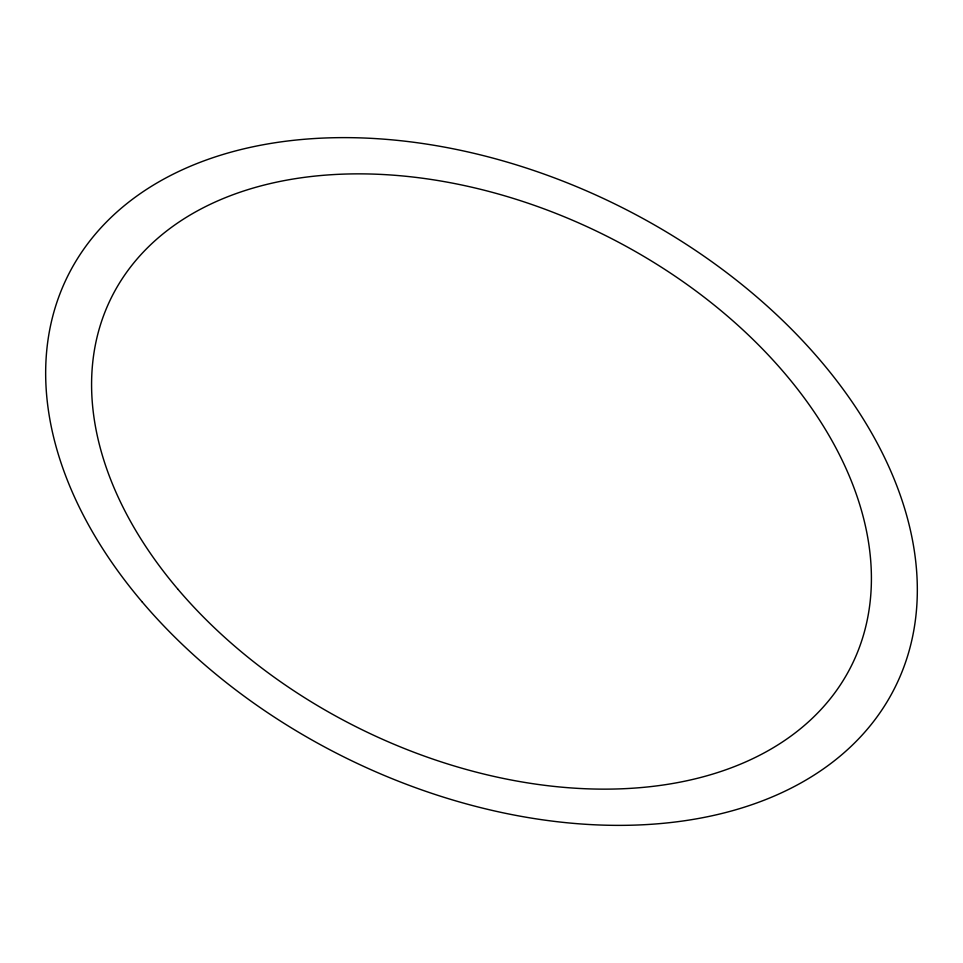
<?xml version="1.0" encoding="UTF-8"?>
<svg xmlns="http://www.w3.org/2000/svg" width="963" height="963" viewBox="0 0 963 963"><rect width="100%" height="100%" fill="white"/><g stroke="black" fill="none" stroke-linecap="round" stroke-linejoin="round"><path stroke-width="1.44" d="M142.283 602.056A461.939 307.895 26.4 0 0 888.079 700.125A461.939 307.895 26.4 0 0 414.138 142.319A461.939 307.895 26.4 0 0 142.283 602.056M178.023 589.356A413.271 275.454 26.4 0 0 845.249 677.085A413.271 275.454 26.4 0 0 421.228 178.059A413.271 275.454 26.4 0 0 178.023 589.356"/></g></svg>
